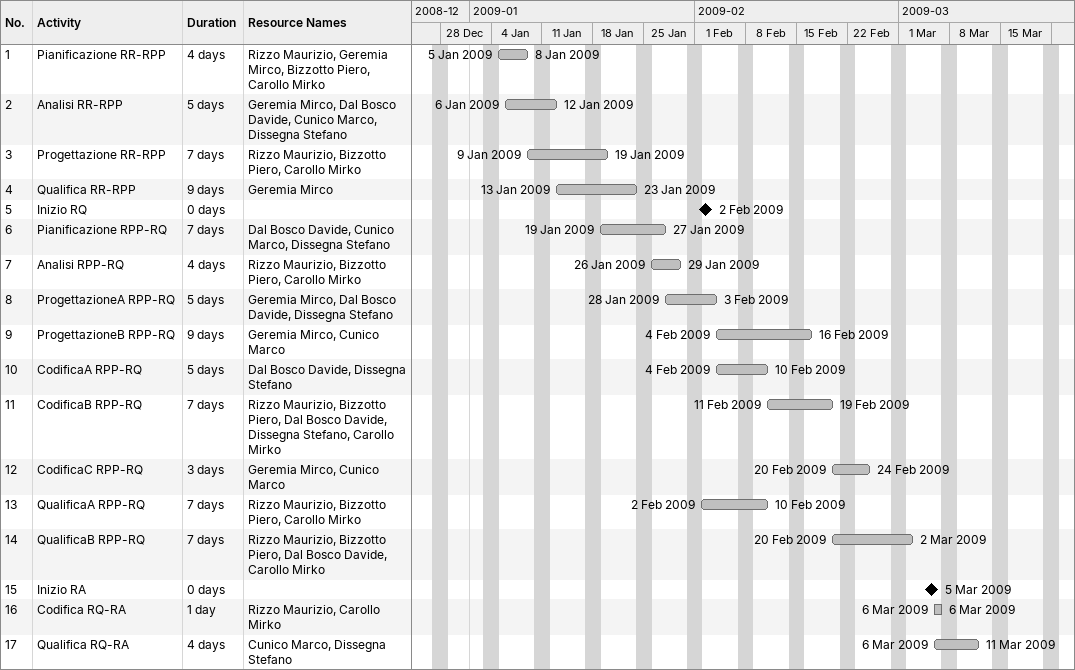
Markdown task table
| ID | Task | Duration | Start | Finish | Resources |
|---|---|---|---|---|---|
| 1 | Pianificazione RR-RPP | 4d | 2009-01-05 | 2009-01-08 | Rizzo Maurizio, Geremia Mirco, Bizzotto Piero, Carollo Mirko |
| 2 | Analisi RR-RPP | 5d | 2009-01-06 | 2009-01-12 | Geremia Mirco, Dal Bosco Davide, Cunico Marco, Dissegna Stefano |
| 3 | Progettazione RR-RPP | 7d | 2009-01-09 | 2009-01-19 | Rizzo Maurizio, Bizzotto Piero, Carollo Mirko |
| 4 | Qualifica RR-RPP | 9d | 2009-01-13 | 2009-01-23 | Geremia Mirco |
| 5 | Inizio RQ | 0d | 2009-02-02 | 2009-02-02 |  |
| 6 | Pianificazione RPP-RQ | 7d | 2009-01-19 | 2009-01-27 | Dal Bosco Davide, Cunico Marco, Dissegna Stefano |
| 7 | Analisi RPP-RQ | 4d | 2009-01-26 | 2009-01-29 | Rizzo Maurizio, Bizzotto Piero, Carollo Mirko |
| 8 | ProgettazioneA RPP-RQ | 5d | 2009-01-28 | 2009-02-03 | Geremia Mirco, Dal Bosco Davide, Dissegna Stefano |
| 9 | ProgettazioneB RPP-RQ | 9d | 2009-02-04 | 2009-02-16 | Geremia Mirco, Cunico Marco |
| 10 | CodificaA RPP-RQ | 5d | 2009-02-04 | 2009-02-10 | Dal Bosco Davide, Dissegna Stefano |
| 11 | CodificaB RPP-RQ | 7d | 2009-02-11 | 2009-02-19 | Rizzo Maurizio, Bizzotto Piero, Dal Bosco Davide, Dissegna Stefano, Carollo Mirko |
| 12 | CodificaC RPP-RQ | 3d | 2009-02-20 | 2009-02-24 | Geremia Mirco, Cunico Marco |
| 13 | QualificaA RPP-RQ | 7d | 2009-02-02 | 2009-02-10 | Rizzo Maurizio, Bizzotto Piero, Carollo Mirko |
| 14 | QualificaB RPP-RQ | 7d | 2009-02-20 | 2009-03-02 | Rizzo Maurizio, Bizzotto Piero, Dal Bosco Davide, Carollo Mirko |
| 15 | Inizio RA | 0d | 2009-03-05 | 2009-03-05 |  |
| 16 | Codifica RQ-RA | 1d | 2009-03-06 | 2009-03-06 | Rizzo Maurizio, Carollo Mirko |
| 17 | Qualifica RQ-RA | 4d | 2009-03-06 | 2009-03-11 | Cunico Marco, Dissegna Stefano |
